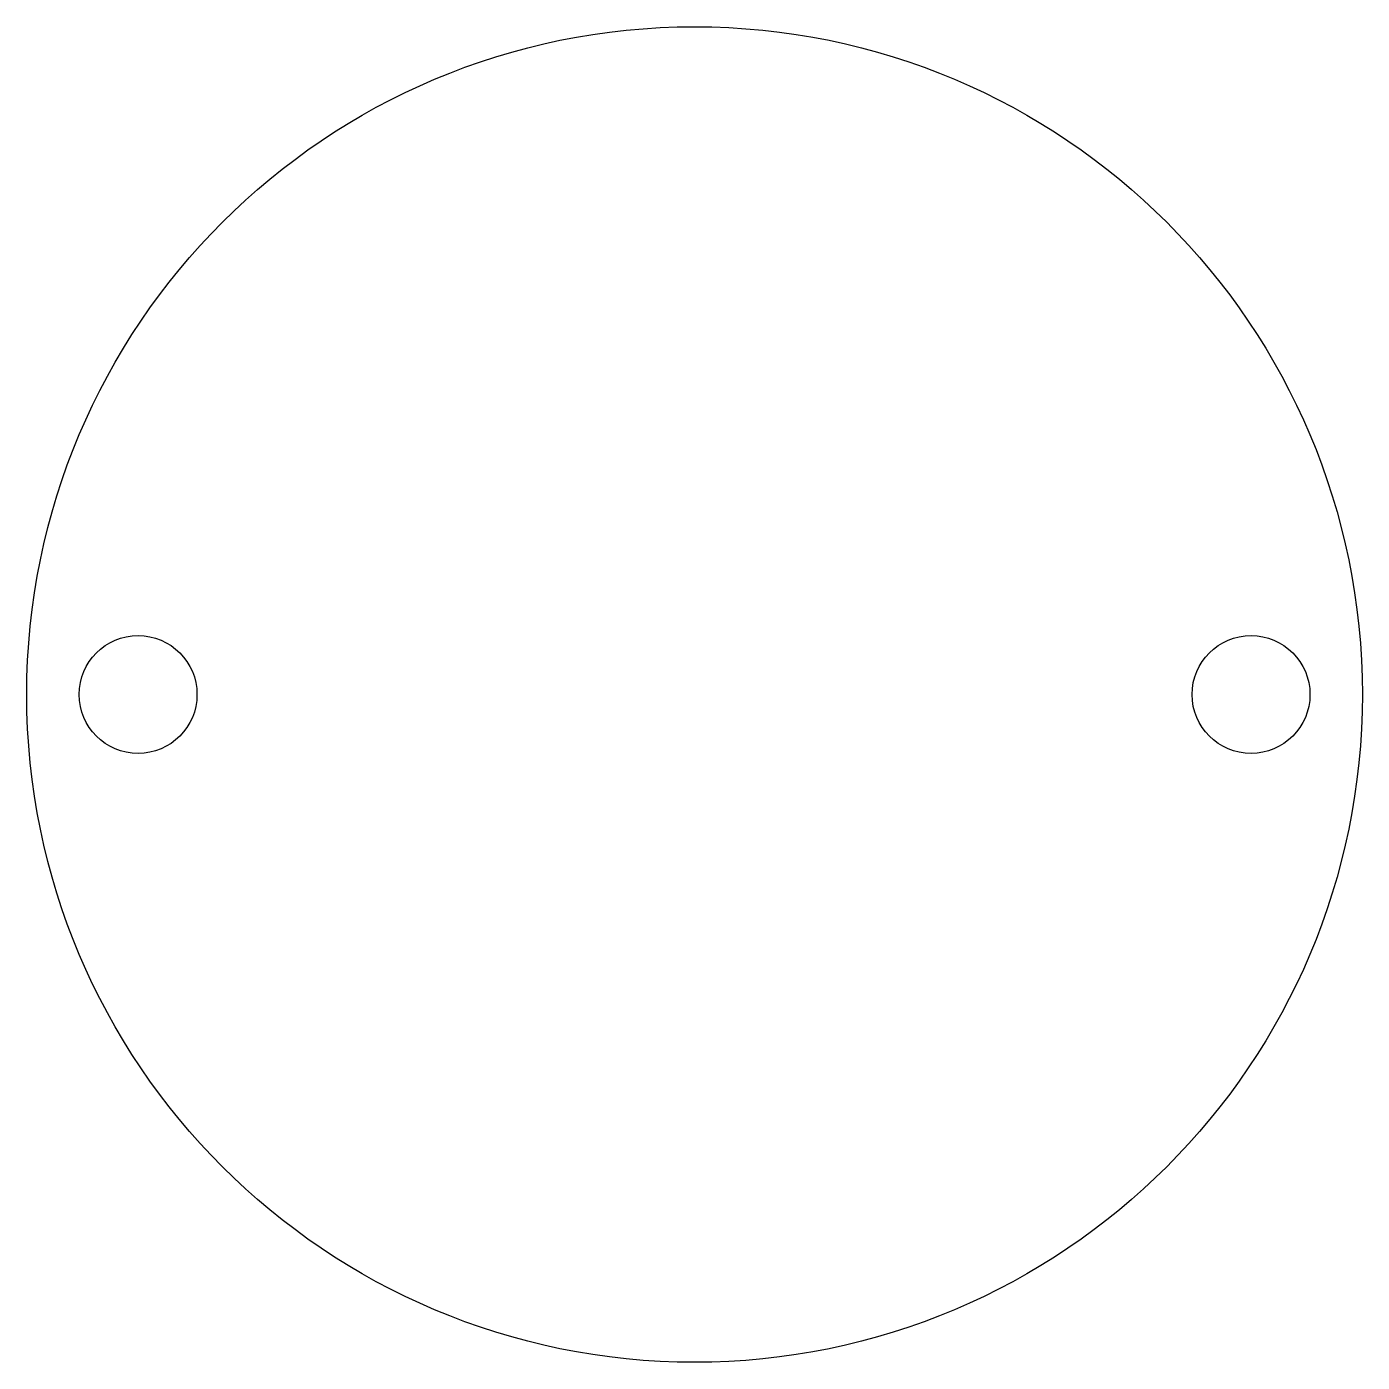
# Model space of a CAD drawing. Header units: millimetres. Extents: x 62 to 164, y 52 to 154.
import ezdxf

# ---------------------------------------------------------------- set-up
doc = ezdxf.new("R2010")
doc.units = ezdxf.units.MM
doc.header["$LTSCALE"] = 15.367
doc.layers.add('3_ALL_AXES', color=7, linetype='CONTINUOUS')

msp = doc.modelspace()

# ---------------------------------------------------------------- linework, layer by layer
at = {"layer": '3_ALL_AXES', "color": 7, "linetype": 'CONTINUOUS'}
for centre, radius in [((113.02, 102.71), 51), ((70.52, 102.71), 4.5), ((155.52, 102.71), 4.5)]:
    msp.add_circle(centre, radius, dxfattribs=at)

doc.saveas('drawing.dxf')
